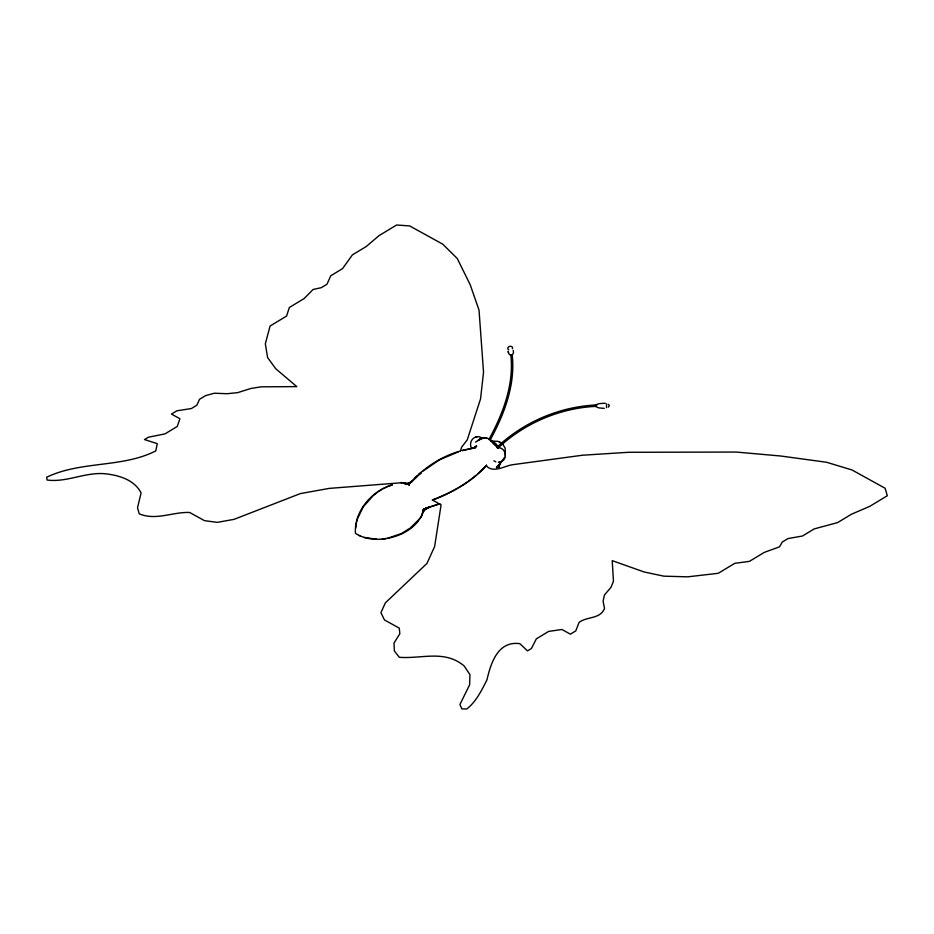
<?xml version="1.0" encoding="UTF-8"?>
<svg xmlns="http://www.w3.org/2000/svg" width="934" height="934" viewBox="0 0 934 934"><rect width="100%" height="100%" fill="white"/><g stroke="black" fill="none" stroke-linecap="round" stroke-linejoin="round"><path stroke-width="1.4" d="M423.627 509.801L423.662 508.855C419.016 533.664 381.434 545.853 359.742 535.696M498.908 467.163L499.118 464.747M499.246 467.28L499.573 463.626M355.667 528.107L356.216 523.554M423.219 509.987L422.904 512.579L423.919 509.252L422.693 511.925L424.982 508.808L423.207 510.443L428.975 507.174L425.39 508.306L439.564 503.741M423.347 509.649L421.829 515.93M606.528 407.644L606.493 403.838M505.317 455.418L505.154 448.18L502.971 444.467M423.184 512.743L424.199 509.404L422.974 512.077L425.262 508.96L423.487 510.594L429.255 507.337L425.671 508.458L439.844 503.893M356.519 522.363L357.138 519.993M460.345 451.285L461.618 447.188L467.245 439.867L480.543 398.946L483.532 372.269L479.037 310.158L470.222 284.777L457.275 258.531L442.786 244.194L409.664 225.923L396.6 225.012L379.076 235.602L366.21 246.541L352.41 254.877L342.533 268.653L330.753 275.775L326.993 284.228L321.273 287.684L313.077 289.493L304.157 298.53L289.353 307.484L286.575 316.054L270.078 326.024L265.338 343.817L267.591 357.547L275.693 368.697L296.79 386.618L261.216 386.828L250.884 388.474L237.633 392.654L227.067 393.716L214.423 393.226L205.608 395.619L199.549 399.273L196.805 405.263L191.423 408.52L176.853 410.82L171.471 414.077L179.923 418.736L177.25 426.464L164.956 433.901L148.378 437.217L144.501 439.552L157.286 443.65L155.78 450.912C122.202 468.004 81.025 460.719 46.7 477.216L47.085 480.018C66.828 482.738 85.905 471.577 105.951 473.842C119.424 475.429 134.519 479.971 141.092 492.93L137.52 507.687L139.201 513.805C155.99 520.903 172.755 511.739 189.672 512.486L204.476 520.647L217.283 522.363L234.037 519.362L300.328 493.596L329.177 488.4L401.118 482.773M357.442 518.802L363.221 506.835L372.899 496.012M497.133 467.175L497.869 465.517M500.729 462.003L499.562 464.537L496.409 467.537M501.009 462.155L499.842 464.7L496.69 467.689M504.629 457.333L500.355 463.077M488.856 439.54C502.994 413.96 514.225 384.166 510.805 354.885M490.046 440.253C504.267 414.369 515.615 384.715 512.159 354.698M413.75 524.931L411.03 527.441L421.327 517.016M486.509 465.471L483.567 468.658A156.69 90.47 0 0 1 432.57 500.122M459.516 451.239C440.451 456.738 423.569 468.273 410.248 482.843M411.45 482.072L421.246 472.627L419.156 474.542M496.911 447.316C523.787 421.841 560.015 406.453 597.024 404.936M497.834 448.297C524.126 423.371 559.478 408.17 595.67 406.36M414.906 478.056L416.868 476.258M418.876 474.39L420.965 472.464M415.186 478.208L417.148 476.41M475.499 442.156L481.173 438.455M475.021 447.269L476.422 445.985L473.433 448.122L475.219 447.561L461.98 450.457M475.301 447.421L476.702 446.137L474.706 447.561M415.198 523.577L417.79 521.195M415.478 523.74L418.07 521.347M411.31 527.593L414.031 525.095M608.314 407.142L609.342 405.683L608.291 404.247M373.985 495.102L377.254 492.381M423.382 470.853L439.354 459.925L458.477 451.822M412.011 481.22L407.399 483.859L409.711 483.123L404.62 483.614L407.714 483.87M411.24 482.213L412.279 481.372M477.671 440.579L483.882 437.848L486.696 438.093M409.886 528.27L401.538 533.524L387.587 538.276M378.445 491.623L381.994 489.311M410.119 482.936L407.679 484.01L409.991 483.287L404.901 483.765L407.995 484.034L406.582 483.66M383.255 488.692L385.789 487.443M476.177 436.96C471.238 437.999 468.915 444.479 471.763 448.553M500.145 461.956C508.703 460.182 505.761 446.219 497.25 447.911M392.117 484.781C371.65 491.074 354.079 511.19 355.422 533.326L359.1 535.486M387.05 486.824L392.397 484.933M481.921 438.233L486.416 437.929L489.72 439.307M482.201 438.385L483.882 437.848M479.434 439.015L483.602 437.696M462.26 450.608L475.488 447.725M476.644 436.843L479.095 436.703L482.843 438.233M498.347 462.26L499.702 462.073M475.348 437.17L477.099 436.727M499.281 462.178L500.928 461.758M382.228 539.093L386.244 538.474M491.588 441.117L497.997 441.338L501.371 443.241M604.251 408.368L598.764 407.889L594.071 405.835L598.694 403.686L605.255 403.173M400.814 482.528L404.434 482.831L409.454 484.956L408.602 484.559M401.095 482.68L404.714 482.983M376.787 539.257L364.295 537.447M405.484 483.31L406.862 483.812M490.432 440.685L492.557 441.537M358.819 535.322L360.022 535.859M495.802 461.828L493.888 460.766M408.321 484.396L409.174 484.793M489.439 439.155L492.743 441.432M492.276 441.385L495.931 444.304M490.595 440.848L496.946 446.966M499.783 442.039L501.091 443.043M492.463 441.268L497.297 445.681M494.401 442.868L495.65 444.14M494.681 443.031L496.654 445.039M493.012 441.759L497.787 447.514M492.977 442.518L495.324 444.911M497.016 445.53L498.172 447.188M495.861 444.537L498.067 447.666M508.516 352.538L508.096 351.394C508.937 357.15 514.622 355.971 513.28 350.413M486.509 465.015L486.521 466.078C493.537 473.316 504.173 466.066 512.334 464.747L582.536 455.22L628.547 452.289L736.237 452.056L780.555 455.99L826.555 462.26L852.006 469.977L885.128 488.248L887.3 495.744L869.776 506.333L851.434 514.249L837.635 522.585L814.238 528.901L802.458 536.023L788.004 538.568L782.283 542.035L779.528 546.834L764.281 552.391L749.465 561.346L734.754 563.33L718.258 573.301L687.681 576.838L663.841 576.161L644.168 571.993L612.214 560.645L613.463 581.17L611.081 587.194L604.438 595.028L603.095 601.169L604.52 608.443C600.083 619.417 586.972 616.288 579.092 622.406L575.764 630.905L570.382 634.163L561.929 629.493L548.678 631.396L536.373 638.821L531.388 648.535L527.512 650.87L519.853 643.678C497.997 640.584 490.875 662.906 486.941 679.882C481.605 690.413 476.27 701.516 466.79 708.988L461.921 708.894L459.913 704.54L469.627 684.785L469.942 674.663L464.186 665.989C444.654 649.492 421.771 659.054 399.285 657.291L394.323 650.87L394.02 643.001L399.845 633.742L399.273 628.127L384.481 619.966L380.92 612.646L385.368 602.85L426.943 563.447L434.625 546.577L441.093 504.827L432.29 499.97A156.69 90.47 0 0 0 457.508 488.143M485.727 465.903A156.69 90.47 0 0 1 477.963 473.585M476.06 475.231A156.69 90.47 0 0 1 468.926 480.788M467.852 481.559A156.69 90.47 0 0 1 458.711 487.443M508.738 349.818A2.405 1.88 -11 0 1 508.131 347.355A2.405 1.88 -11 0 1 511.225 346.421A2.405 1.88 -11 0 1 512.381 348.732"/></g></svg>
